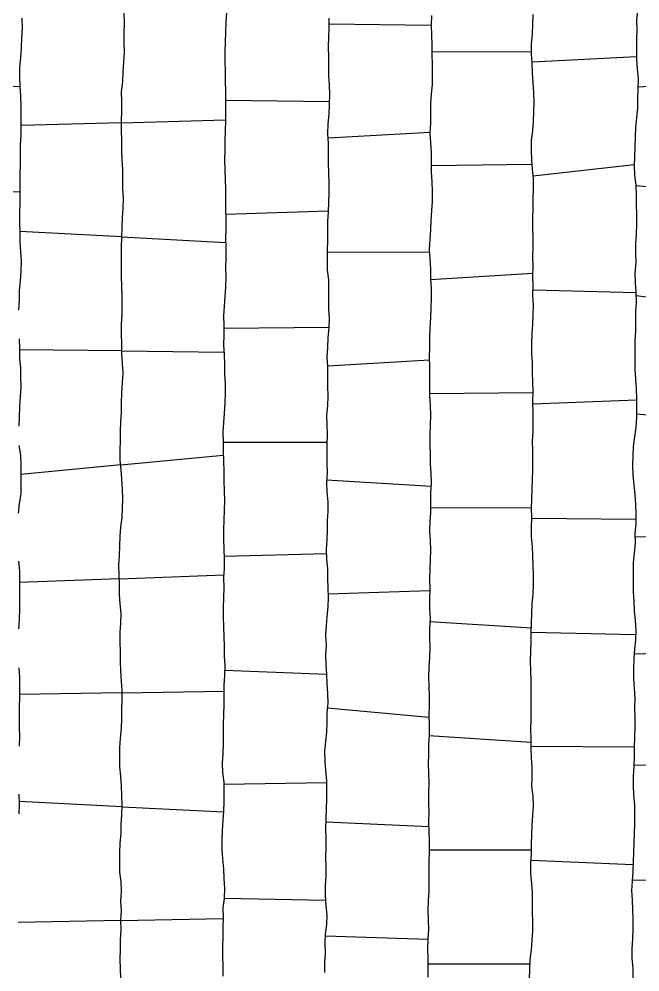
# Model space of a CAD drawing. Extents: x 703186 to 703989, y 1560402 to 1561368.
# Drawn here: x 703356.78 to 703383.99, y 1560793.93 to 1560835.68 of the extents above; entities that cross this region are included whole.
import ezdxf

# ---------------------------------------------------------------- set-up
doc = ezdxf.new("R2010")
doc.units = 0
doc.layers.add('10124_2002_REAL', color=30, linetype='Continuous')
doc.layers.add('AGROCAD PLL', color=7, linetype='Continuous')

msp = doc.modelspace()

# ---------------------------------------------------------------- linework, layer by layer
at = {"layer": '10124_2002_REAL'}
for points in [[(703356.9118, 1560835.7248), (703356.9262, 1560835.2873), (703356.8963, 1560834.8512), (703356.8769, 1560834.4149), (703356.844, 1560833.9863), (703356.8089, 1560833.5639), (703356.8046, 1560833.1474), (703356.8191, 1560832.7329), (703356.8492, 1560832.3037), (703356.8604, 1560831.8719), (703356.8572, 1560831.4399), (703356.866, 1560831.0242), (703356.8573, 1560830.5998), (703356.8363, 1560830.1721), (703356.8333, 1560829.7517), (703356.8308, 1560829.3187), (703356.8244, 1560828.8878), (703356.8178, 1560828.4611), (703356.8165, 1560828.0444), (703356.8208, 1560827.6186), (703356.8072, 1560827.1943), (703356.8018, 1560826.7676), (703356.8134, 1560826.3433), (703356.8228, 1560825.9108), (703356.8539, 1560825.4939), (703356.8699, 1560825.0748), (703356.8648, 1560824.6401), (703356.8334, 1560824.2064), (703356.7863, 1560823.7914), (703356.7883, 1560823.3674), (703356.7663, 1560822.9366)], [(703361.2467, 1560793.6423), (703361.2252, 1560794.0685), (703361.2155, 1560794.4911), (703361.2246, 1560794.9157), (703361.2351, 1560795.3373), (703361.2583, 1560795.7686), (703361.2499, 1560796.1945), (703361.2678, 1560796.6102), (703361.2466, 1560797.028), (703361.2698, 1560797.4617), (703361.2613, 1560797.892), (703361.1996, 1560798.3082), (703361.1971, 1560798.7251), (703361.1993, 1560799.1506), (703361.2154, 1560799.5752), (703361.2515, 1560799.9876), (703361.258, 1560800.3982), (703361.2873, 1560800.8321), (703361.3079, 1560801.2455), (703361.2851, 1560801.6458), (703361.2733, 1560802.0881), (703361.2446, 1560802.5067), (703361.1992, 1560802.9198), (703361.1988, 1560803.3475), (703361.2001, 1560803.76), (703361.2327, 1560804.1718), (703361.2665, 1560804.5953), (703361.2909, 1560805.0349), (703361.2926, 1560805.4457), (703361.3048, 1560805.8465), (703361.2978, 1560806.2651), (703361.2773, 1560806.6801), (703361.2464, 1560807.1102), (703361.2327, 1560807.5423), (703361.2365, 1560807.9676), (703361.2128, 1560808.3821), (703361.2189, 1560808.7985), (703361.2512, 1560809.2136), (703361.2525, 1560809.6353), (703361.2138, 1560810.059), (703361.1889, 1560810.4889), (703361.1913, 1560810.9106), (703361.1755, 1560811.3274), (703361.1634, 1560811.75), (703361.1794, 1560812.1712), (703361.2036, 1560812.5984), (703361.2079, 1560813.0096), (703361.2459, 1560813.4285), (703361.3045, 1560813.8462), (703361.3241, 1560814.2519), (703361.3296, 1560814.6741), (703361.3198, 1560815.092), (703361.2853, 1560815.5175), (703361.2596, 1560815.9425), (703361.2201, 1560816.3597), (703361.2195, 1560816.7898), (703361.2224, 1560817.2064), (703361.234, 1560817.6173), (703361.2458, 1560818.0372), (703361.2726, 1560818.4603), (703361.2757, 1560818.8728), (703361.2934, 1560819.3022), (703361.3225, 1560819.7393), (703361.3501, 1560820.1657), (703361.3134, 1560820.5881), (703361.2885, 1560821.0215), (703361.293, 1560821.4565), (703361.2789, 1560821.8793), (703361.2739, 1560822.2997), (703361.2953, 1560822.7307), (703361.2991, 1560823.1393), (703361.3048, 1560823.5621), (703361.2891, 1560823.977), (703361.2751, 1560824.3976), (703361.2675, 1560824.8249), (703361.2714, 1560825.2562), (703361.2705, 1560825.6871), (703361.2852, 1560826.1143), (703361.3086, 1560826.5464), (703361.3197, 1560826.971), (703361.341, 1560827.4025), (703361.3561, 1560827.8289), (703361.3385, 1560828.2507), (703361.3313, 1560828.6739), (703361.3255, 1560829.0922), (703361.3031, 1560829.5178), (703361.2869, 1560829.9435), (703361.2888, 1560830.3725), (703361.278, 1560830.797), (703361.2662, 1560831.2198), (703361.2808, 1560831.6479), (703361.2838, 1560832.0719), (703361.277, 1560832.4993), (703361.3293, 1560832.9345), (703361.3415, 1560833.3696), (703361.3783, 1560833.7933), (703361.3982, 1560834.225), (703361.3928, 1560834.6529), (703361.3875, 1560835.0795), (703361.4001, 1560835.506), (703361.3961, 1560835.9415)], [(703365.8699, 1560835.9709), (703365.8388, 1560835.543), (703365.8238, 1560835.1117), (703365.8107, 1560834.683), (703365.7986, 1560834.2523), (703365.8027, 1560833.822), (703365.8157, 1560833.3845), (703365.8194, 1560832.9484), (703365.8308, 1560832.5164), (703365.8245, 1560832.0893), (703365.828, 1560831.6538), (703365.8233, 1560831.2241), (703365.8155, 1560830.7948), (703365.8064, 1560830.3622), (703365.7972, 1560829.932), (703365.7872, 1560829.5108), (703365.7955, 1560829.0804), (703365.8119, 1560828.6493), (703365.8315, 1560828.2281), (703365.8233, 1560827.7982), (703365.826, 1560827.3731), (703365.8392, 1560826.9483), (703365.8523, 1560826.5119), (703365.8326, 1560826.0831), (703365.8424, 1560825.6581), (703365.8489, 1560825.2244), (703365.8338, 1560824.802), (703365.8386, 1560824.3698), (703365.8272, 1560823.9391), (703365.8039, 1560823.5211), (703365.7656, 1560823.0954), (703365.7402, 1560822.6794), (703365.7563, 1560822.2618), (703365.7595, 1560821.8379), (703365.7457, 1560821.4116), (703365.7667, 1560820.9838), (703365.7822, 1560820.567), (703365.7894, 1560820.1377), (703365.8136, 1560819.7163), (703365.8211, 1560819.292), (703365.8071, 1560818.865), (703365.7777, 1560818.4179), (703365.7425, 1560817.9974), (703365.72, 1560817.5772), (703365.7316, 1560817.1514), (703365.7317, 1560816.7295), (703365.736, 1560816.3084), (703365.7587, 1560815.8715), (703365.761, 1560815.4448), (703365.7721, 1560815.0149), (703365.7842, 1560814.5924), (703365.7701, 1560814.1568), (703365.7616, 1560813.7342), (703365.7386, 1560813.3081), (703365.7408, 1560812.8837), (703365.7541, 1560812.4607), (703365.7656, 1560812.0335), (703365.7786, 1560811.6156), (703365.7429, 1560811.1943), (703365.7535, 1560810.7611), (703365.7487, 1560810.3401), (703365.7292, 1560809.9131), (703365.732, 1560809.4908), (703365.7359, 1560809.0587), (703365.7603, 1560808.6332), (703365.7769, 1560808.2053), (703365.7761, 1560807.7857), (703365.8008, 1560807.3547), (703365.7833, 1560806.9205), (703365.7575, 1560806.4962), (703365.7533, 1560806.0697), (703365.7533, 1560805.636), (703365.7453, 1560805.2093), (703365.724, 1560804.792), (703365.7324, 1560804.3646), (703365.7259, 1560803.9274), (703365.7069, 1560803.5065), (703365.6897, 1560803.0864), (703365.6951, 1560802.6667), (703365.7507, 1560802.2423), (703365.7576, 1560801.8286), (703365.7557, 1560801.4025), (703365.7397, 1560800.981), (703365.7113, 1560800.5528), (703365.6911, 1560800.144), (703365.6702, 1560799.722), (703365.6699, 1560799.3027), (703365.6934, 1560798.8821), (703365.7383, 1560798.4543), (703365.7606, 1560798.0287), (703365.7842, 1560797.5927), (703365.776, 1560797.1503), (703365.7196, 1560796.7364), (703365.7356, 1560796.3148), (703365.7171, 1560795.8867), (703365.71, 1560795.4574), (703365.7042, 1560795.031), (703365.6987, 1560794.6228), (703365.7105, 1560794.1897), (703365.7108, 1560793.7502)], [(703370.1821, 1560793.9075), (703370.19, 1560794.3293), (703370.2055, 1560794.7614), (703370.1987, 1560795.1806), (703370.2125, 1560795.5942), (703370.2695, 1560796.0094), (703370.2794, 1560796.4271), (703370.2404, 1560796.8438), (703370.2109, 1560797.2763), (703370.2093, 1560797.7023), (703370.242, 1560798.1298), (703370.2349, 1560798.5587), (703370.2273, 1560798.9806), (703370.2373, 1560799.3921), (703370.2402, 1560799.7974), (703370.2256, 1560800.2236), (703370.2449, 1560800.65), (703370.2563, 1560801.0794), (703370.2639, 1560801.4979), (703370.2683, 1560801.9022), (703370.2648, 1560802.3258), (703370.2311, 1560802.7474), (703370.1948, 1560803.1621), (703370.1799, 1560803.5979), (703370.2232, 1560804.0262), (703370.2725, 1560804.4434), (703370.2851, 1560804.8652), (703370.2847, 1560805.2969), (703370.3223, 1560805.7142), (703370.3105, 1560806.126), (703370.2849, 1560806.554), (703370.2735, 1560806.977), (703370.24, 1560807.4016), (703370.2339, 1560807.8284), (703370.2494, 1560808.2454), (703370.2342, 1560808.6732), (703370.254, 1560809.0941), (703370.2923, 1560809.5005), (703370.3276, 1560809.9265), (703370.341, 1560810.3401), (703370.3264, 1560810.7593), (703370.3128, 1560811.1612), (703370.31, 1560811.5899), (703370.2743, 1560812.0206), (703370.2629, 1560812.4367), (703370.2824, 1560812.8655), (703370.3046, 1560813.2892), (703370.3069, 1560813.7092), (703370.3261, 1560814.1155), (703370.3302, 1560814.5236), (703370.2925, 1560814.9466), (703370.268, 1560815.3674), (703370.2929, 1560815.7932), (703370.29, 1560816.2277), (703370.2807, 1560816.6438), (703370.2896, 1560817.0528), (703370.2977, 1560817.4739), (703370.2863, 1560817.8921), (703370.2741, 1560818.3146), (703370.3077, 1560818.7473), (703370.3272, 1560819.1641), (703370.3131, 1560819.5941), (703370.3155, 1560820.0235), (703370.3139, 1560820.4422), (703370.2886, 1560820.8659), (703370.3076, 1560821.2969), (703370.3248, 1560821.7261), (703370.3765, 1560822.1519), (703370.3814, 1560822.5668), (703370.3595, 1560822.9883), (703370.355, 1560823.404), (703370.3625, 1560823.8258), (703370.3526, 1560824.253), (703370.2979, 1560824.6812), (703370.3027, 1560825.1153), (703370.3037, 1560825.5375), (703370.3106, 1560825.9727), (703370.3194, 1560826.3966), (703370.3208, 1560826.8084), (703370.346, 1560827.24), (703370.3596, 1560827.6622), (703370.367, 1560828.088), (703370.3684, 1560828.5143), (703370.3595, 1560828.9478), (703370.3501, 1560829.3773), (703370.3406, 1560829.7997), (703370.339, 1560830.2263), (703370.3139, 1560830.6588), (703370.3269, 1560831.0904), (703370.3743, 1560831.5176), (703370.3888, 1560831.9499), (703370.3968, 1560832.3653), (703370.3806, 1560832.7821), (703370.3611, 1560833.1908), (703370.3521, 1560833.6178), (703370.3561, 1560834.0372), (703370.3405, 1560834.4617), (703370.3556, 1560834.8838), (703370.3739, 1560835.3022), (703370.3788, 1560835.723)], [(703374.862, 1560835.8305), (703374.8393, 1560835.3994), (703374.8556, 1560834.9844), (703374.8779, 1560834.5553), (703374.8774, 1560834.1262), (703374.8863, 1560833.6899), (703374.888, 1560833.2537), (703374.8851, 1560832.8168), (703374.8474, 1560832.3877), (703374.807, 1560831.9709), (703374.8118, 1560831.5514), (703374.8184, 1560831.1148), (703374.7904, 1560830.6885), (703374.8121, 1560830.2632), (703374.8378, 1560829.8393), (703374.8437, 1560829.4007), (703374.8494, 1560828.9825), (703374.8686, 1560828.5569), (703374.8868, 1560828.1374), (703374.8872, 1560827.7086), (703374.853, 1560827.2863), (703374.8316, 1560826.8708), (703374.8185, 1560826.4449), (703374.7847, 1560826.0189), (703374.7592, 1560825.5849), (703374.7786, 1560825.1557), (703374.8096, 1560824.7241), (703374.8156, 1560824.3005), (703374.8422, 1560823.8715), (703374.8448, 1560823.449), (703374.8292, 1560823.0163), (703374.8179, 1560822.5868), (703374.784, 1560822.1489), (703374.7768, 1560821.7225), (703374.7728, 1560821.2938), (703374.7606, 1560820.8665), (703374.7682, 1560820.4494), (703374.7736, 1560820.0289), (703374.7642, 1560819.5947), (703374.7679, 1560819.1705), (703374.7942, 1560818.7512), (703374.8119, 1560818.3214), (703374.8019, 1560817.8829), (703374.7837, 1560817.4556), (703374.7806, 1560817.0365), (703374.7925, 1560816.6224), (703374.8049, 1560816.1933), (703374.8254, 1560815.7736), (703374.8469, 1560815.345), (703374.8152, 1560814.9203), (703374.8123, 1560814.4987), (703374.8108, 1560814.0805), (703374.7825, 1560813.6601), (703374.7743, 1560813.2525), (703374.7996, 1560812.8369), (703374.8112, 1560812.4173), (703374.7964, 1560811.985), (703374.7865, 1560811.5664), (703374.7745, 1560811.1423), (703374.7914, 1560810.7137), (703374.7709, 1560810.2872), (703374.7764, 1560809.8631), (703374.7925, 1560809.4245), (703374.7666, 1560808.9905), (703374.7701, 1560808.5656), (703374.7899, 1560808.1515), (703374.7694, 1560807.718), (703374.7344, 1560807.2834), (703374.7205, 1560806.859), (703374.7375, 1560806.4476), (703374.7569, 1560806.0113), (703374.7489, 1560805.5924), (703374.7415, 1560805.1793), (703374.7569, 1560804.741), (703374.7482, 1560804.3249), (703374.7212, 1560803.8978), (703374.72, 1560803.4754), (703374.71, 1560803.0581), (703374.7245, 1560802.6375), (703374.739, 1560802.2128), (703374.7247, 1560801.7826), (703374.7255, 1560801.3489), (703374.7334, 1560800.9348), (703374.7304, 1560800.5016), (703374.7452, 1560800.0779), (703374.7522, 1560799.6421), (703374.7515, 1560799.2087), (703374.7406, 1560798.7731), (703374.7416, 1560798.3386), (703374.7405, 1560797.919), (703374.7398, 1560797.4884), (703374.7108, 1560797.0631), (703374.6995, 1560796.6249), (703374.7184, 1560796.2021), (703374.7219, 1560795.7899), (703374.7031, 1560795.3695), (703374.6894, 1560794.946), (703374.7014, 1560794.5301), (703374.7007, 1560794.1097), (703374.7, 1560793.6988)], [(703379.1518, 1560793.6169), (703379.1681, 1560794.0514), (703379.1837, 1560794.4686), (703379.2332, 1560794.8964), (703379.2678, 1560795.3128), (703379.2934, 1560795.7314), (703379.2921, 1560796.1484), (703379.2813, 1560796.5497), (703379.2766, 1560796.9736), (703379.2774, 1560797.4045), (703379.2507, 1560797.8079), (703379.2127, 1560798.2367), (703379.2135, 1560798.6706), (703379.2331, 1560799.1032), (703379.2377, 1560799.5291), (703379.2552, 1560799.9486), (703379.2654, 1560800.3712), (703379.2928, 1560800.8022), (703379.329, 1560801.2172), (703379.3093, 1560801.6359), (703379.2513, 1560802.0691), (703379.2735, 1560802.4855), (703379.2637, 1560802.9014), (703379.238, 1560803.3221), (703379.2273, 1560803.7439), (703379.2305, 1560804.1696), (703379.215, 1560804.5858), (703379.2213, 1560805.0116), (703379.2307, 1560805.4342), (703379.2317, 1560805.858), (703379.2204, 1560806.2759), (703379.2206, 1560806.6896), (703379.209, 1560807.1183), (703379.1986, 1560807.5511), (703379.2134, 1560807.9716), (703379.2182, 1560808.3932), (703379.2309, 1560808.7998), (703379.2411, 1560809.216), (703379.2583, 1560809.6362), (703379.2717, 1560810.0631), (703379.3134, 1560810.4776), (703379.3209, 1560810.9024), (703379.3259, 1560811.3171), (703379.3133, 1560811.7406), (703379.3028, 1560812.1612), (703379.2867, 1560812.578), (703379.2416, 1560812.9991), (703379.2434, 1560813.4086), (703379.2474, 1560813.8323), (703379.2453, 1560814.2437), (703379.2571, 1560814.6669), (703379.2715, 1560815.0838), (703379.2894, 1560815.5106), (703379.2987, 1560815.9263), (703379.2952, 1560816.3507), (703379.3005, 1560816.7811), (703379.2875, 1560817.1926), (703379.3054, 1560817.6287), (703379.3141, 1560818.0624), (703379.3139, 1560818.4793), (703379.2962, 1560818.9141), (703379.3102, 1560819.3511), (703379.302, 1560819.7705), (703379.2834, 1560820.1906), (703379.2829, 1560820.6234), (703379.2575, 1560821.0456), (703379.2605, 1560821.4623), (703379.2695, 1560821.8856), (703379.2976, 1560822.3116), (703379.311, 1560822.7314), (703379.3259, 1560823.1517), (703379.3, 1560823.5678), (703379.3104, 1560823.9968), (703379.3003, 1560824.4239), (703379.3061, 1560824.8486), (703379.2946, 1560825.2734), (703379.3101, 1560825.6901), (703379.3079, 1560826.1071), (703379.3018, 1560826.534), (703379.2946, 1560826.9725), (703379.3099, 1560827.3953), (703379.3183, 1560827.8155), (703379.3273, 1560828.2449), (703379.3242, 1560828.6744), (703379.2773, 1560829.0945), (703379.2495, 1560829.5174), (703379.2408, 1560829.9527), (703379.2432, 1560830.3719), (703379.2958, 1560830.788), (703379.3245, 1560831.1993), (703379.3457, 1560831.6215), (703379.3576, 1560832.0402), (703379.3433, 1560832.4618), (703379.3094, 1560832.8884), (703379.2827, 1560833.3186), (703379.266, 1560833.7524), (703379.2444, 1560834.1644), (703379.2445, 1560834.5941), (703379.2842, 1560835.0259), (703379.2946, 1560835.4515), (703379.3145, 1560835.8793)], [(703383.8827, 1560836.0512), (703383.8443, 1560835.6376), (703383.8575, 1560835.2106), (703383.841, 1560834.7907), (703383.834, 1560834.3608), (703383.8408, 1560833.9284), (703383.8759, 1560833.499), (703383.9089, 1560833.0682), (703383.8941, 1560832.6172), (703383.8825, 1560832.2), (703383.8777, 1560831.7825), (703383.8397, 1560831.3486), (703383.8016, 1560830.9246), (703383.7866, 1560830.5016), (703383.7688, 1560830.0843), (703383.7482, 1560829.6587), (703383.7385, 1560829.2509), (703383.7569, 1560828.8398), (703383.816, 1560828.409), (703383.8266, 1560827.9875), (703383.8229, 1560827.5547), (703383.8454, 1560827.1237), (703383.8469, 1560826.6893), (703383.8233, 1560826.2516), (703383.7936, 1560825.8361), (703383.7933, 1560825.4181), (703383.8058, 1560824.9856), (703383.7717, 1560824.5599), (703383.784, 1560824.1363), (703383.8151, 1560823.7153), (703383.8252, 1560823.2791), (703383.7998, 1560822.8595), (703383.8, 1560822.4343), (703383.8021, 1560822.0076), (703383.7666, 1560821.5776), (703383.7745, 1560821.1577), (703383.774, 1560820.7464), (703383.7722, 1560820.3209), (703383.7948, 1560819.9002), (703383.8301, 1560819.4877), (703383.8334, 1560819.0584), (703383.8463, 1560818.6306), (703383.8444, 1560818.2136), (703383.814, 1560817.8016), (703383.757, 1560817.3801), (703383.6872, 1560816.9604), (703383.6762, 1560816.5399), (703383.6655, 1560816.1224), (703383.6848, 1560815.6975), (703383.7241, 1560815.2798), (703383.774, 1560814.8566), (703383.7955, 1560814.4209), (703383.8044, 1560813.9851), (703383.8084, 1560813.5634), (703383.7717, 1560813.1393), (703383.7755, 1560812.7193), (703383.7401, 1560812.2991), (703383.6874, 1560811.8708), (703383.6906, 1560811.4439), (703383.7004, 1560811.0135), (703383.694, 1560810.5868), (703383.7214, 1560810.1588), (703383.7372, 1560809.736), (703383.7802, 1560809.3287), (703383.8124, 1560808.9078), (703383.7918, 1560808.4911), (703383.7531, 1560808.0767), (703383.7262, 1560807.6484), (703383.7158, 1560807.2205), (703383.7122, 1560806.7914), (703383.7339, 1560806.3647), (703383.7625, 1560805.935), (703383.7515, 1560805.5067), (703383.7602, 1560805.0751), (703383.7608, 1560804.6514), (703383.7462, 1560804.2243), (703383.7339, 1560803.791), (703383.7366, 1560803.3704), (703383.7205, 1560802.9407), (703383.6989, 1560802.511), (703383.6876, 1560802.0967), (703383.7146, 1560801.685), (703383.758, 1560801.2566), (703383.7499, 1560800.8419), (703383.7468, 1560800.4156), (703383.7342, 1560799.9972), (703383.719, 1560799.5841), (703383.7098, 1560799.1795), (703383.6952, 1560798.76), (703383.6745, 1560798.3378), (703383.6539, 1560797.9146), (703383.6228, 1560797.4958), (703383.6528, 1560797.0789), (703383.6708, 1560796.65), (703383.6826, 1560796.2223), (703383.684, 1560795.7892), (703383.6616, 1560795.3622), (703383.6415, 1560794.9502), (703383.6386, 1560794.5192), (703383.6814, 1560794.1016), (703383.6735, 1560793.6794)], [(703356.7822, 1560821.6725), (703356.8035, 1560821.2488), (703356.7992, 1560820.8258), (703356.8404, 1560820.4011), (703356.8446, 1560819.9762), (703356.8667, 1560819.5586), (703356.8383, 1560819.1241), (703356.797, 1560818.688), (703356.7876, 1560818.2719), (703356.7782, 1560817.8476)], [(703356.7741, 1560816.9952), (703356.8413, 1560816.5676), (703356.8672, 1560816.1296), (703356.8613, 1560815.7111), (703356.8597, 1560815.3032), (703356.8579, 1560814.8815), (703356.793, 1560814.4557), (703356.7399, 1560814.0344)], [(703356.7574, 1560811.9259), (703356.8034, 1560811.5014), (703356.7986, 1560811.0852), (703356.8105, 1560810.6567), (703356.8091, 1560810.2316), (703356.8099, 1560809.8214), (703356.7949, 1560809.3815), (703356.7612, 1560808.9621)], [(703356.7799, 1560807.2522), (703356.8103, 1560806.8287), (703356.8063, 1560806.3891), (703356.8008, 1560805.9542), (703356.7941, 1560805.527), (703356.7932, 1560805.1011), (703356.7838, 1560804.6706), (703356.8026, 1560804.2491), (703356.7822, 1560803.8238)], [(703356.7722, 1560801.7166), (703356.7899, 1560801.2897), (703356.7742, 1560800.8667)]]:
    msp.add_lwpolyline(points, dxfattribs=at)
at = {"layer": 'AGROCAD PLL', "color": 3, "true_color": 0x00ff00}
for points in [[(703370.3758, 1560835.4686), (703374.8402, 1560835.4166)], [(703352.2901, 1560832.9632), (703356.8192, 1560832.7301)], [(703352.2901, 1560832.9632), (703356.8193, 1560832.7301)], [(703388.3568, 1560832.9575), (703383.8967, 1560832.6971)], [(703370.3246, 1560830.4739), (703374.7933, 1560830.7332)], [(703379.3088, 1560828.8121), (703383.7398, 1560829.3068)], [(703388.3449, 1560827.9642), (703383.8168, 1560828.3761)], [(703352.3241, 1560827.9682), (703356.8168, 1560828.1271)], [(703365.8334, 1560827.1365), (703370.3472, 1560827.2768)], [(703361.2865, 1560826.138), (703356.8124, 1560826.3803)], [(703370.3036, 1560825.4758), (703374.7646, 1560825.4652)], [(703374.8174, 1560824.2707), (703379.302, 1560824.5488)], [(703379.306, 1560823.8142), (703383.8159, 1560823.7049)], [(703379.306, 1560823.8142), (703383.8153, 1560823.7049)], [(703361.2897, 1560821.1398), (703356.8029, 1560821.1862)], [(703361.2897, 1560821.1398), (703365.7613, 1560821.0935)], [(703361.2897, 1560821.1398), (703365.7613, 1560821.0935)], [(703370.3114, 1560820.4847), (703374.7627, 1560820.7505)], [(703374.767, 1560819.2737), (703379.309, 1560819.3133)], [(703379.3001, 1560818.8182), (703383.8351, 1560819.0028)], [(703388.3039, 1560817.9785), (703383.8451, 1560818.3779)], [(703361.2403, 1560816.1465), (703365.7333, 1560816.5718)], [(703361.2403, 1560816.1465), (703365.7333, 1560816.5718)], [(703388.2469, 1560812.9842), (703383.7729, 1560813.0015)], [(703365.7625, 1560812.1488), (703370.2675, 1560812.2701)], [(703370.3356, 1560810.494), (703374.7883, 1560810.6491)], [(703374.784, 1560809.2819), (703379.2362, 1560809.0162)], [(703388.2721, 1560807.9902), (703383.7389, 1560807.85)], [(703365.7927, 1560807.1531), (703370.2736, 1560806.9725)], [(703365.7927, 1560807.1531), (703370.2739, 1560806.9725)], [(703361.2995, 1560806.1638), (703356.8025, 1560806.0886)], [(703361.2995, 1560806.1638), (703365.755, 1560806.2383)], [(703361.2995, 1560806.1638), (703365.755, 1560806.2383)], [(703370.3032, 1560805.5019), (703374.7442, 1560805.1018)], [(703374.7458, 1560804.2864), (703379.2292, 1560804.003)], [(703379.2279, 1560803.8274), (703383.734, 1560803.7935)], [(703379.2279, 1560803.8274), (703383.7339, 1560803.7935)], [(703388.1985, 1560802.9971), (703383.7217, 1560802.9729)], [(703365.7521, 1560802.1593), (703370.2656, 1560802.2345)], [(703361.3042, 1560801.1717), (703356.7855, 1560801.3969)], [(703370.2386, 1560800.5116), (703374.7372, 1560800.308)], [(703374.7516, 1560799.2884), (703379.235, 1560799.2812)], [(703379.221, 1560798.8366), (703383.689, 1560798.6341)], [(703388.1677, 1560798.0001), (703383.6552, 1560797.9411)], [(703361.2502, 1560796.1812), (703356.7456, 1560796.0924)], [(703361.2502, 1560796.1812), (703365.7336, 1560796.2697)], [(703361.2502, 1560796.1812), (703365.7336, 1560796.2697)], [(703370.21, 1560795.5205), (703374.7032, 1560795.3706)], [(703370.21, 1560795.5205), (703374.7031, 1560795.3706)], [(703374.701, 1560794.291), (703379.1768, 1560794.2835)]]:
    msp.add_lwpolyline(points, dxfattribs=at)
at = {"layer": 'AGROCAD PLL', "color": 5, "true_color": 0x0000ff}
for points in [[(703374.8776, 1560834.2579), (703379.2444, 1560834.2528)], [(703361.2686, 1560831.1348), (703356.8657, 1560831.0119)], [(703361.2686, 1560831.1348), (703356.8663, 1560831.012)], [(703374.8456, 1560829.264), (703379.2622, 1560829.3242)], [(703361.2403, 1560816.1465), (703356.8616, 1560815.7319)], [(703374.8115, 1560814.278), (703379.2458, 1560814.2621)], [(703361.1819, 1560811.1573), (703356.8012, 1560810.9912)], [(703361.3042, 1560801.1717), (703365.7377, 1560800.9508)], [(703361.3042, 1560801.1717), (703365.7377, 1560800.9508)], [(703365.7763, 1560797.1659), (703370.2241, 1560797.0834)]]:
    msp.add_lwpolyline(points, dxfattribs=at)
at = {"layer": 'AGROCAD PLL', "color": 1, "true_color": 0xff0000}
for points in [[(703379.2634, 1560833.8016), (703383.839, 1560834.0415)], [(703365.8252, 1560832.135), (703370.3911, 1560832.0677)], [(703361.2686, 1560831.1348), (703365.8237, 1560831.2619)], [(703361.2686, 1560831.1348), (703365.8237, 1560831.2619)], [(703361.2865, 1560826.138), (703365.837, 1560825.8916)], [(703361.2865, 1560826.138), (703365.837, 1560825.8916)], [(703388.3495, 1560822.9699), (703383.819, 1560823.5483)], [(703365.7572, 1560822.1413), (703370.3768, 1560822.1762)], [(703365.7316, 1560817.1466), (703370.2914, 1560817.1477)], [(703370.275, 1560815.4879), (703374.8376, 1560815.2211)], [(703379.2473, 1560813.8201), (703383.8064, 1560813.777)], [(703361.1819, 1560811.1573), (703365.7545, 1560811.3306)], [(703361.1819, 1560811.1573), (703365.7545, 1560811.3306)], [(703379.2315, 1560808.826), (703383.8028, 1560808.714)]]:
    msp.add_lwpolyline(points, dxfattribs=at)

doc.saveas('drawing.dxf')
